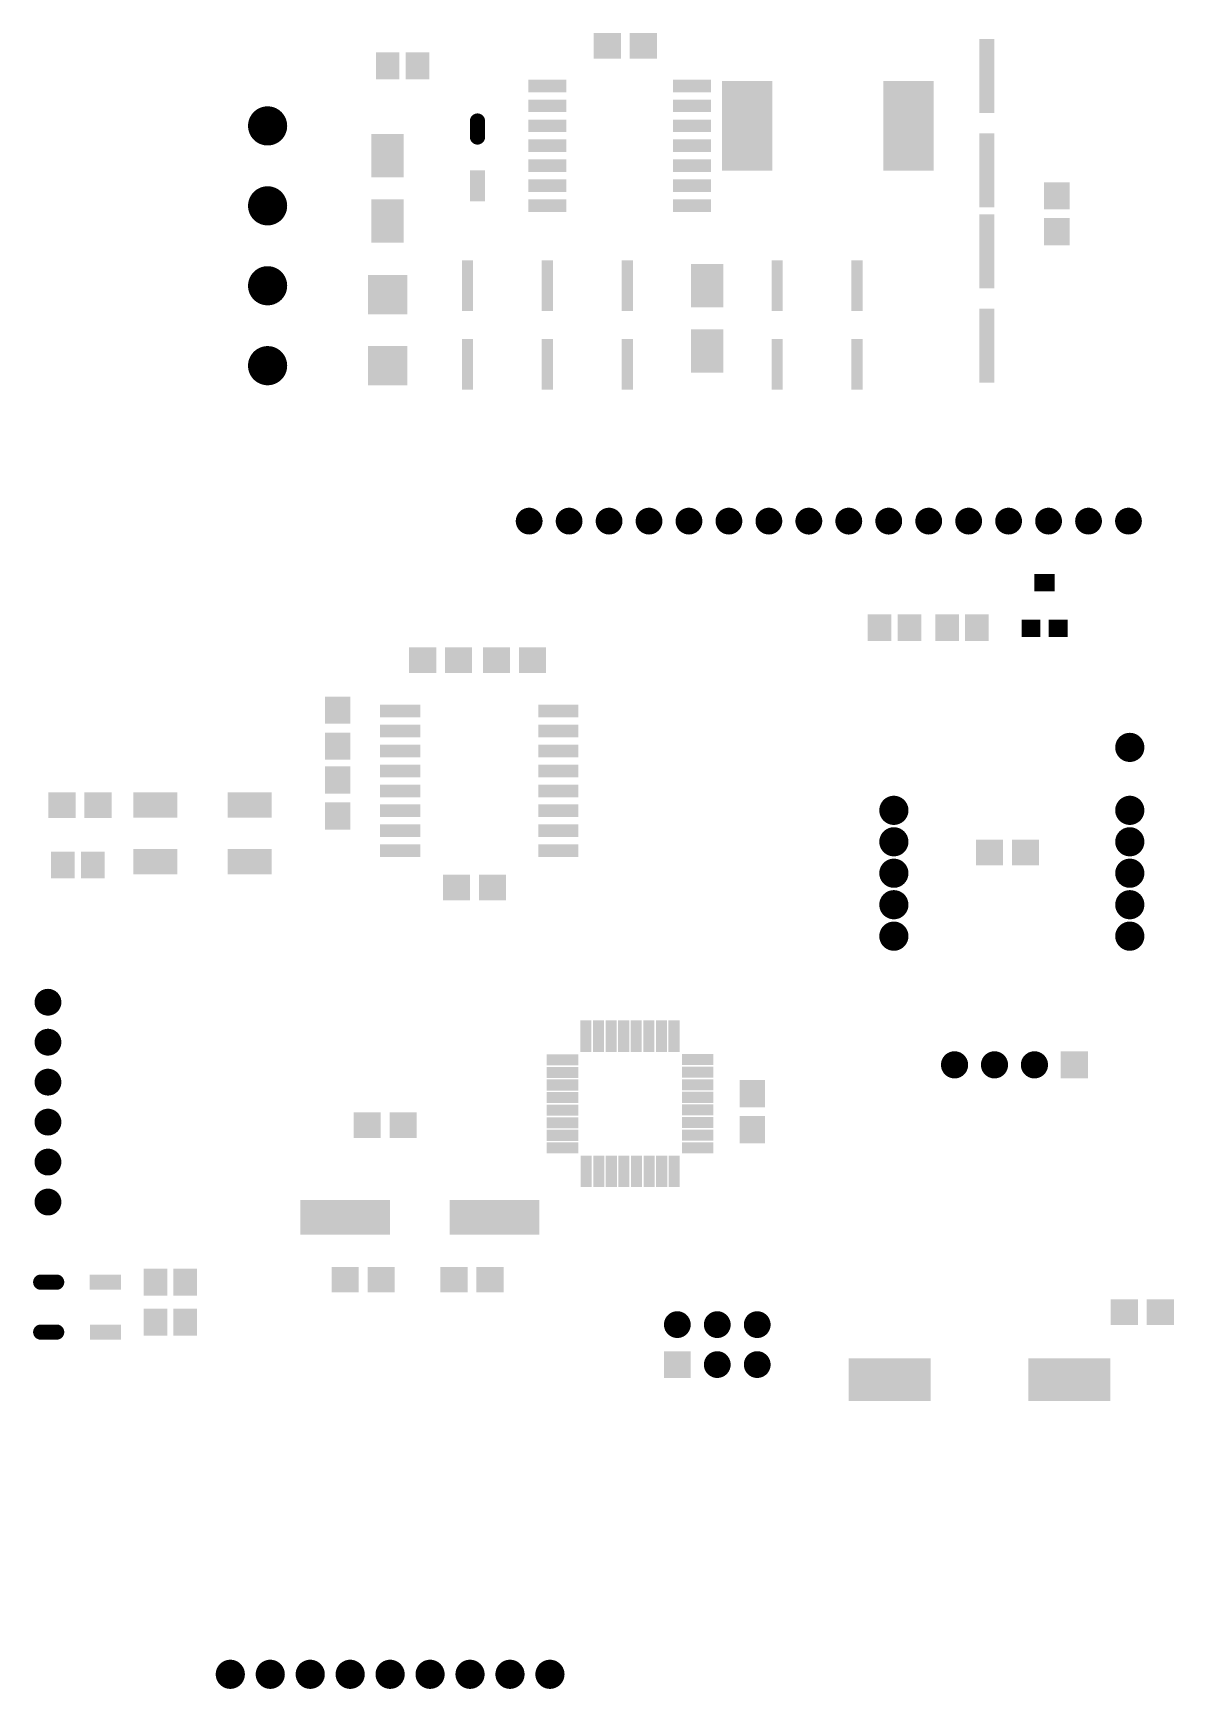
# Model space of a CAD drawing. Extents: x 0.11 to 2.97, y 0.07 to 4.21.
import ezdxf

# ---------------------------------------------------------------- set-up
doc = ezdxf.new("R2010")
doc.units = 0
doc.layers.add('Top_Mask', color=3, linetype='CONTINUOUS')

msp = doc.modelspace()

# ---------------------------------------------------------------- linework, layer by layer
at = {"layer": 'Top_Mask', "linetype": 'CONTINUOUS'}
for points, const_width in [([(0.7242, 3.981, 1), (0.6752, 3.981, 1), (0.7242, 3.981, 1)], 0.049), ([(0.6752, 3.981, 1), (0.7242, 3.981, 1), (0.6752, 3.981, 1)], 0.049), ([(1.2345, 3.9932, 1), (1.2155, 3.9932, 1), (1.2345, 3.9932, 1)], 0.019), ([(1.2155, 3.9532, 1), (1.2345, 3.9532, 1), (1.2155, 3.9532, 1)], 0.019), ([(0.7242, 3.781, 1), (0.6752, 3.781, 1), (0.7242, 3.781, 1)], 0.049), ([(0.6752, 3.781, 1), (0.7242, 3.781, 1), (0.6752, 3.781, 1)], 0.049), ([(0.7242, 3.581, 1), (0.6752, 3.581, 1), (0.7242, 3.581, 1)], 0.049), ([(0.6752, 3.581, 1), (0.7242, 3.581, 1), (0.6752, 3.581, 1)], 0.049), ([(0.7242, 3.381, 1), (0.6752, 3.381, 1), (0.7242, 3.381, 1)], 0.049), ([(0.6752, 3.381, 1), (0.7242, 3.381, 1), (0.6752, 3.381, 1)], 0.049), ([(1.3711, 2.992, 1), (1.3376, 2.992, 1), (1.3711, 2.992, 1)], 0.0335), ([(1.3376, 2.992, 1), (1.3711, 2.992, 1), (1.3376, 2.992, 1)], 0.0335), ([(1.4711, 2.992, 1), (1.4376, 2.992, 1), (1.4711, 2.992, 1)], 0.0335), ([(1.4376, 2.992, 1), (1.4711, 2.992, 1), (1.4376, 2.992, 1)], 0.0335), ([(1.5711, 2.992, 1), (1.5376, 2.992, 1), (1.5711, 2.992, 1)], 0.0335), ([(1.5376, 2.992, 1), (1.5711, 2.992, 1), (1.5376, 2.992, 1)], 0.0335), ([(1.6711, 2.992, 1), (1.6376, 2.992, 1), (1.6711, 2.992, 1)], 0.0335), ([(1.6376, 2.992, 1), (1.6711, 2.992, 1), (1.6376, 2.992, 1)], 0.0335), ([(1.7711, 2.992, 1), (1.7376, 2.992, 1), (1.7711, 2.992, 1)], 0.0335), ([(1.7376, 2.992, 1), (1.7711, 2.992, 1), (1.7376, 2.992, 1)], 0.0335), ([(1.8711, 2.992, 1), (1.8376, 2.992, 1), (1.8711, 2.992, 1)], 0.0335), ([(1.8376, 2.992, 1), (1.8711, 2.992, 1), (1.8376, 2.992, 1)], 0.0335), ([(1.9711, 2.992, 1), (1.9376, 2.992, 1), (1.9711, 2.992, 1)], 0.0335), ([(1.9376, 2.992, 1), (1.9711, 2.992, 1), (1.9376, 2.992, 1)], 0.0335), ([(2.0711, 2.992, 1), (2.0375, 2.992, 1), (2.0711, 2.992, 1)], 0.0335), ([(2.0375, 2.992, 1), (2.0711, 2.992, 1), (2.0375, 2.992, 1)], 0.0335), ([(2.1711, 2.992, 1), (2.1375, 2.992, 1), (2.1711, 2.992, 1)], 0.0335), ([(2.1375, 2.992, 1), (2.1711, 2.992, 1), (2.1375, 2.992, 1)], 0.0335), ([(2.2711, 2.992, 1), (2.2375, 2.992, 1), (2.2711, 2.992, 1)], 0.0335), ([(2.2375, 2.992, 1), (2.2711, 2.992, 1), (2.2375, 2.992, 1)], 0.0335), ([(2.3711, 2.992, 1), (2.3376, 2.992, 1), (2.3711, 2.992, 1)], 0.0335), ([(2.3376, 2.992, 1), (2.3711, 2.992, 1), (2.3376, 2.992, 1)], 0.0335), ([(2.4711, 2.992, 1), (2.4376, 2.992, 1), (2.4711, 2.992, 1)], 0.0335), ([(2.4376, 2.992, 1), (2.4711, 2.992, 1), (2.4376, 2.992, 1)], 0.0335), ([(2.5711, 2.992, 1), (2.5376, 2.992, 1), (2.5711, 2.992, 1)], 0.0335), ([(2.5376, 2.992, 1), (2.5711, 2.992, 1), (2.5376, 2.992, 1)], 0.0335), ([(2.6711, 2.992, 1), (2.6376, 2.992, 1), (2.6711, 2.992, 1)], 0.0335), ([(2.6376, 2.992, 1), (2.6711, 2.992, 1), (2.6376, 2.992, 1)], 0.0335), ([(2.7711, 2.992, 1), (2.7376, 2.992, 1), (2.7711, 2.992, 1)], 0.0335), ([(2.7376, 2.992, 1), (2.7711, 2.992, 1), (2.7376, 2.992, 1)], 0.0335), ([(2.8711, 2.992, 1), (2.8376, 2.992, 1), (2.8711, 2.992, 1)], 0.0335), ([(2.8376, 2.992, 1), (2.8711, 2.992, 1), (2.8376, 2.992, 1)], 0.0335), ([(2.8759, 2.4258, 1), (2.8394, 2.4258, 1), (2.8759, 2.4258, 1)], 0.0365), ([(2.8394, 2.4258, 1), (2.8759, 2.4258, 1), (2.8394, 2.4258, 1)], 0.0365), ([(2.2854, 2.2683, 1), (2.2489, 2.2683, 1), (2.2854, 2.2683, 1)], 0.0365), ([(2.2489, 2.2683, 1), (2.2854, 2.2683, 1), (2.2489, 2.2683, 1)], 0.0365), ([(2.8759, 2.2683, 1), (2.8394, 2.2683, 1), (2.8759, 2.2683, 1)], 0.0365), ([(2.8394, 2.2683, 1), (2.8759, 2.2683, 1), (2.8394, 2.2683, 1)], 0.0365), ([(2.2854, 2.1896, 1), (2.2489, 2.1896, 1), (2.2854, 2.1896, 1)], 0.0365), ([(2.2489, 2.1896, 1), (2.2854, 2.1896, 1), (2.2489, 2.1896, 1)], 0.0365), ([(2.8759, 2.1896, 1), (2.8394, 2.1896, 1), (2.8759, 2.1896, 1)], 0.0365), ([(2.8394, 2.1896, 1), (2.8759, 2.1896, 1), (2.8394, 2.1896, 1)], 0.0365), ([(2.2854, 2.1109, 1), (2.2489, 2.1109, 1), (2.2854, 2.1109, 1)], 0.0365), ([(2.2489, 2.1109, 1), (2.2854, 2.1109, 1), (2.2489, 2.1109, 1)], 0.0365), ([(2.8759, 2.1109, 1), (2.8394, 2.1109, 1), (2.8759, 2.1109, 1)], 0.0365), ([(2.8394, 2.1109, 1), (2.8759, 2.1109, 1), (2.8394, 2.1109, 1)], 0.0365), ([(2.2854, 2.0321, 1), (2.2489, 2.0321, 1), (2.2854, 2.0321, 1)], 0.0365), ([(2.2489, 2.0321, 1), (2.2854, 2.0321, 1), (2.2489, 2.0321, 1)], 0.0365), ([(2.8759, 2.0321, 1), (2.8394, 2.0321, 1), (2.8759, 2.0321, 1)], 0.0365), ([(2.8394, 2.0321, 1), (2.8759, 2.0321, 1), (2.8394, 2.0321, 1)], 0.0365), ([(2.2854, 1.9534, 1), (2.2489, 1.9534, 1), (2.2854, 1.9534, 1)], 0.0365), ([(2.2489, 1.9534, 1), (2.2854, 1.9534, 1), (2.2489, 1.9534, 1)], 0.0365), ([(2.8759, 1.9534, 1), (2.8394, 1.9534, 1), (2.8759, 1.9534, 1)], 0.0365), ([(2.8394, 1.9534, 1), (2.8759, 1.9534, 1), (2.8394, 1.9534, 1)], 0.0365), ([(0.1668, 1.7881, 1), (0.1332, 1.7881, 1), (0.1668, 1.7881, 1)], 0.0335), ([(0.1332, 1.7881, 1), (0.1668, 1.7881, 1), (0.1332, 1.7881, 1)], 0.0335), ([(0.1668, 1.6881, 1), (0.1332, 1.6881, 1), (0.1668, 1.6881, 1)], 0.0335), ([(0.1332, 1.6881, 1), (0.1668, 1.6881, 1), (0.1332, 1.6881, 1)], 0.0335), ([(2.436, 1.6314, 1), (2.402, 1.6314, 1), (2.436, 1.6314, 1)], 0.034), ([(2.402, 1.6314, 1), (2.436, 1.6314, 1), (2.402, 1.6314, 1)], 0.034), ([(2.536, 1.6314, 1), (2.502, 1.6314, 1), (2.536, 1.6314, 1)], 0.034), ([(2.502, 1.6314, 1), (2.536, 1.6314, 1), (2.502, 1.6314, 1)], 0.034), ([(2.636, 1.6314, 1), (2.602, 1.6314, 1), (2.636, 1.6314, 1)], 0.034), ([(2.602, 1.6314, 1), (2.636, 1.6314, 1), (2.602, 1.6314, 1)], 0.034), ([(0.1668, 1.5881, 1), (0.1332, 1.5881, 1), (0.1668, 1.5881, 1)], 0.0335), ([(0.1332, 1.5881, 1), (0.1668, 1.5881, 1), (0.1332, 1.5881, 1)], 0.0335), ([(0.1668, 1.4881, 1), (0.1332, 1.4881, 1), (0.1668, 1.4881, 1)], 0.0335), ([(0.1332, 1.4881, 1), (0.1668, 1.4881, 1), (0.1332, 1.4881, 1)], 0.0335), ([(0.1668, 1.3881, 1), (0.1332, 1.3881, 1), (0.1668, 1.3881, 1)], 0.0335), ([(0.1332, 1.3881, 1), (0.1668, 1.3881, 1), (0.1332, 1.3881, 1)], 0.0335), ([(0.1668, 1.2881, 1), (0.1332, 1.2881, 1), (0.1668, 1.2881, 1)], 0.0335), ([(0.1332, 1.2881, 1), (0.1668, 1.2881, 1), (0.1332, 1.2881, 1)], 0.0335), ([(0.1413, 1.0876, 1), (0.1223, 1.0876, 1), (0.1413, 1.0876, 1)], 0.019), ([(0.1623, 1.0876, 1), (0.1813, 1.0876, 1), (0.1623, 1.0876, 1)], 0.019), ([(1.7419, 0.9813, 1), (1.7084, 0.9813, 1), (1.7419, 0.9813, 1)], 0.0335), ([(1.7084, 0.9813, 1), (1.7419, 0.9813, 1), (1.7084, 0.9813, 1)], 0.0335), ([(1.8419, 0.9813, 1), (1.8084, 0.9813, 1), (1.8419, 0.9813, 1)], 0.0335), ([(1.8084, 0.9813, 1), (1.8419, 0.9813, 1), (1.8084, 0.9813, 1)], 0.0335), ([(1.9419, 0.9813, 1), (1.9084, 0.9813, 1), (1.9419, 0.9813, 1)], 0.0335), ([(1.9084, 0.9813, 1), (1.9419, 0.9813, 1), (1.9084, 0.9813, 1)], 0.0335), ([(0.1413, 0.9626, 1), (0.1223, 0.9626, 1), (0.1413, 0.9626, 1)], 0.019), ([(0.1623, 0.9626, 1), (0.1813, 0.9626, 1), (0.1623, 0.9626, 1)], 0.019), ([(1.8419, 0.8813, 1), (1.8084, 0.8813, 1), (1.8419, 0.8813, 1)], 0.0335), ([(1.8084, 0.8813, 1), (1.8419, 0.8813, 1), (1.8084, 0.8813, 1)], 0.0335), ([(1.9419, 0.8813, 1), (1.9084, 0.8813, 1), (1.9419, 0.8813, 1)], 0.0335), ([(1.9084, 0.8813, 1), (1.9419, 0.8813, 1), (1.9084, 0.8813, 1)], 0.0335), ([(0.6246, 0.1063, 1), (0.5881, 0.1063, 1), (0.6246, 0.1063, 1)], 0.0365), ([(0.5881, 0.1063, 1), (0.6246, 0.1063, 1), (0.5881, 0.1063, 1)], 0.0365), ([(0.7246, 0.1063, 1), (0.6881, 0.1063, 1), (0.7246, 0.1063, 1)], 0.0365), ([(0.6881, 0.1063, 1), (0.7246, 0.1063, 1), (0.6881, 0.1063, 1)], 0.0365), ([(0.8246, 0.1063, 1), (0.7881, 0.1063, 1), (0.8246, 0.1063, 1)], 0.0365), ([(0.7881, 0.1063, 1), (0.8246, 0.1063, 1), (0.7881, 0.1063, 1)], 0.0365), ([(0.9246, 0.1063, 1), (0.8881, 0.1063, 1), (0.9246, 0.1063, 1)], 0.0365), ([(0.8881, 0.1063, 1), (0.9246, 0.1063, 1), (0.8881, 0.1063, 1)], 0.0365), ([(1.0246, 0.1063, 1), (0.9881, 0.1063, 1), (1.0246, 0.1063, 1)], 0.0365), ([(0.9881, 0.1063, 1), (1.0246, 0.1063, 1), (0.9881, 0.1063, 1)], 0.0365), ([(1.1246, 0.1063, 1), (1.0881, 0.1063, 1), (1.1246, 0.1063, 1)], 0.0365), ([(1.0881, 0.1063, 1), (1.1246, 0.1063, 1), (1.0881, 0.1063, 1)], 0.0365), ([(1.2246, 0.1063, 1), (1.1881, 0.1063, 1), (1.2246, 0.1063, 1)], 0.0365), ([(1.1881, 0.1063, 1), (1.2246, 0.1063, 1), (1.1881, 0.1063, 1)], 0.0365), ([(1.3246, 0.1063, 1), (1.2881, 0.1063, 1), (1.3246, 0.1063, 1)], 0.0365), ([(1.2881, 0.1063, 1), (1.3246, 0.1063, 1), (1.2881, 0.1063, 1)], 0.0365), ([(1.4246, 0.1063, 1), (1.3881, 0.1063, 1), (1.4246, 0.1063, 1)], 0.0365), ([(1.3881, 0.1063, 1), (1.4246, 0.1063, 1), (1.3881, 0.1063, 1)], 0.0365)]:
    msp.add_lwpolyline(points, format="xyb", dxfattribs=dict(at, const_width=const_width))
at = {"layer": 'Top_Mask'}
for points in [[(1.516, 4.2132), (1.584, 4.2132), (1.516, 4.1492), (1.584, 4.1492)], [(1.606, 4.2132), (1.674, 4.2132), (1.606, 4.1492), (1.674, 4.1492)], [(2.4812, 4.1988), (2.5188, 4.1988), (2.4812, 4.0136), (2.5188, 4.0136)], [(0.9706, 4.1647), (1.0298, 4.1647), (0.9706, 4.0977), (1.0298, 4.0977)], [(1.0454, 4.1647), (1.1046, 4.1647), (1.0454, 4.0977), (1.1046, 4.0977)], [(1.3525, 4.097), (1.4472, 4.097), (1.3525, 4.0654), (1.4472, 4.0654)], [(1.7147, 4.097), (1.8094, 4.097), (1.7147, 4.0654), (1.8094, 4.0654)], [(1.837, 4.0937), (1.963, 4.0937), (1.837, 3.8687), (1.963, 3.8687)], [(2.2407, 4.0937), (2.3667, 4.0937), (2.2407, 3.8687), (2.3667, 3.8687)], [(1.3525, 4.047), (1.4472, 4.047), (1.3525, 4.0154), (1.4472, 4.0154)], [(1.7147, 4.047), (1.8094, 4.047), (1.7147, 4.0154), (1.8094, 4.0154)], [(1.206, 3.9932), (1.244, 3.9932), (1.206, 3.9532), (1.244, 3.9532)], [(1.3525, 3.997), (1.4472, 3.997), (1.3525, 3.9654), (1.4472, 3.9654)], [(1.7147, 3.997), (1.8094, 3.997), (1.7147, 3.9654), (1.8094, 3.9654)], [(0.9595, 3.9604), (1.0404, 3.9604), (0.9595, 3.852), (1.0404, 3.852)], [(1.3525, 3.947), (1.4472, 3.947), (1.3525, 3.9154), (1.4472, 3.9154)], [(1.7147, 3.947), (1.8094, 3.947), (1.7147, 3.9154), (1.8094, 3.9154)], [(2.4812, 3.9626), (2.5188, 3.9626), (2.4812, 3.7774), (2.5188, 3.7774)], [(1.3525, 3.897), (1.4472, 3.897), (1.3525, 3.8654), (1.4472, 3.8654)], [(1.7147, 3.897), (1.8094, 3.897), (1.7147, 3.8654), (1.8094, 3.8654)], [(1.206, 3.8702), (1.244, 3.8702), (1.206, 3.7922), (1.244, 3.7922)], [(1.3525, 3.847), (1.4472, 3.847), (1.3525, 3.8154), (1.4472, 3.8154)], [(1.7147, 3.847), (1.8094, 3.847), (1.7147, 3.8154), (1.8094, 3.8154)], [(2.643, 3.8402), (2.707, 3.8402), (2.643, 3.7722), (2.707, 3.7722)], [(0.9595, 3.797), (1.0404, 3.797), (0.9595, 3.6886), (1.0404, 3.6886)], [(1.3525, 3.797), (1.4472, 3.797), (1.3525, 3.7654), (1.4472, 3.7654)], [(1.7147, 3.797), (1.8094, 3.797), (1.7147, 3.7654), (1.8094, 3.7654)], [(2.4812, 3.76), (2.5188, 3.76), (2.4812, 3.5748), (2.5188, 3.5748)], [(2.643, 3.7502), (2.707, 3.7502), (2.643, 3.6822), (2.707, 3.6822)], [(0.9507, 3.6077), (1.0493, 3.6077), (0.9507, 3.5091), (1.0493, 3.5091)], [(1.186, 3.6443), (1.214, 3.6443), (1.186, 3.5181), (1.214, 3.5181)], [(1.386, 3.6443), (1.414, 3.6443), (1.386, 3.5181), (1.414, 3.5181)], [(1.586, 3.6443), (1.614, 3.6443), (1.586, 3.5181), (1.614, 3.5181)], [(1.7595, 3.6354), (1.8404, 3.6354), (1.7595, 3.527), (1.8404, 3.527)], [(1.961, 3.6443), (1.989, 3.6443), (1.961, 3.5181), (1.989, 3.5181)], [(2.161, 3.6443), (2.189, 3.6443), (2.161, 3.5181), (2.189, 3.5181)], [(2.4812, 3.5238), (2.5188, 3.5238), (2.4812, 3.3386), (2.5188, 3.3386)], [(1.186, 3.4474), (1.214, 3.4474), (1.186, 3.3213), (1.214, 3.3213)], [(1.386, 3.4474), (1.414, 3.4474), (1.386, 3.3213), (1.414, 3.3213)], [(1.586, 3.4474), (1.614, 3.4474), (1.586, 3.3213), (1.614, 3.3213)], [(1.7595, 3.472), (1.8404, 3.472), (1.7595, 3.3636), (1.8404, 3.3636)], [(1.961, 3.4474), (1.989, 3.4474), (1.961, 3.3213), (1.989, 3.3213)], [(2.161, 3.4474), (2.189, 3.4474), (2.161, 3.3213), (2.189, 3.3213)], [(0.9507, 3.4305), (1.0493, 3.4305), (0.9507, 3.3319), (1.0493, 3.3319)], [(2.6183, 2.8595), (2.6697, 2.8595), (2.6183, 2.8161), (2.6697, 2.8161)], [(2.2019, 2.7588), (2.2611, 2.7588), (2.2019, 2.6917), (2.2611, 2.6917)], [(2.2767, 2.7588), (2.3359, 2.7588), (2.2767, 2.6917), (2.3359, 2.6917)], [(2.3706, 2.7588), (2.4298, 2.7588), (2.3706, 2.6917), (2.4298, 2.6917)], [(2.4454, 2.7588), (2.5046, 2.7588), (2.4454, 2.6917), (2.5046, 2.6917)], [(2.5866, 2.7457), (2.634, 2.7457), (2.5866, 2.7023), (2.634, 2.7023)], [(2.6546, 2.7457), (2.702, 2.7457), (2.6546, 2.7023), (2.702, 2.7023)], [(1.0536, 2.676), (1.1216, 2.676), (1.0536, 2.612), (1.1216, 2.612)], [(1.1436, 2.676), (1.2116, 2.676), (1.1436, 2.612), (1.2116, 2.612)], [(1.2386, 2.676), (1.3066, 2.676), (1.2386, 2.612), (1.3066, 2.612)], [(1.3286, 2.676), (1.3966, 2.676), (1.3286, 2.612), (1.3966, 2.612)], [(0.8431, 2.553), (0.9071, 2.553), (0.8431, 2.485), (0.9071, 2.485)], [(0.9812, 2.5329), (1.0818, 2.5329), (0.9812, 2.5012), (1.0818, 2.5012)], [(1.3769, 2.5329), (1.4774, 2.5329), (1.3769, 2.5012), (1.4774, 2.5012)], [(0.8431, 2.463), (0.9071, 2.463), (0.8431, 2.395), (0.9071, 2.395)], [(0.9812, 2.4829), (1.0818, 2.4829), (0.9812, 2.4512), (1.0818, 2.4512)], [(1.3769, 2.4829), (1.4774, 2.4829), (1.3769, 2.4512), (1.4774, 2.4512)], [(0.9812, 2.4329), (1.0818, 2.4329), (0.9812, 2.4012), (1.0818, 2.4012)], [(1.3769, 2.4329), (1.4774, 2.4329), (1.3769, 2.4012), (1.4774, 2.4012)], [(0.8431, 2.378), (0.9071, 2.378), (0.8431, 2.31), (0.9071, 2.31)], [(0.9812, 2.3829), (1.0818, 2.3829), (0.9812, 2.3512), (1.0818, 2.3512)], [(1.3769, 2.3829), (1.4774, 2.3829), (1.3769, 2.3512), (1.4774, 2.3512)], [(0.9812, 2.3329), (1.0818, 2.3329), (0.9812, 2.3012), (1.0818, 2.3012)], [(1.3769, 2.3329), (1.4774, 2.3329), (1.3769, 2.3012), (1.4774, 2.3012)], [(0.151, 2.3135), (0.219, 2.3135), (0.151, 2.2495), (0.219, 2.2495)], [(0.241, 2.3135), (0.309, 2.3135), (0.241, 2.2495), (0.309, 2.2495)], [(0.3636, 2.3131), (0.474, 2.3131), (0.3636, 2.2499), (0.474, 2.2499)], [(0.5998, 2.3131), (0.7102, 2.3131), (0.5998, 2.2499), (0.7102, 2.2499)], [(0.8431, 2.288), (0.9071, 2.288), (0.8431, 2.22), (0.9071, 2.22)], [(0.9812, 2.2829), (1.0818, 2.2829), (0.9812, 2.2512), (1.0818, 2.2512)], [(1.3769, 2.2829), (1.4774, 2.2829), (1.3769, 2.2512), (1.4774, 2.2512)], [(0.9812, 2.2329), (1.0818, 2.2329), (0.9812, 2.2012), (1.0818, 2.2012)], [(1.3769, 2.2329), (1.4774, 2.2329), (1.3769, 2.2012), (1.4774, 2.2012)], [(0.1579, 2.165), (0.2171, 2.165), (0.1579, 2.0979), (0.2171, 2.0979)], [(0.2327, 2.165), (0.2919, 2.165), (0.2327, 2.0979), (0.2919, 2.0979)], [(0.3636, 2.1713), (0.474, 2.1713), (0.3636, 2.1082), (0.474, 2.1082)], [(0.5998, 2.1713), (0.7102, 2.1713), (0.5998, 2.1082), (0.7102, 2.1082)], [(0.9812, 2.1829), (1.0818, 2.1829), (0.9812, 2.1512), (1.0818, 2.1512)], [(1.3769, 2.1829), (1.4774, 2.1829), (1.3769, 2.1512), (1.4774, 2.1512)], [(2.4725, 2.1947), (2.5405, 2.1947), (2.4725, 2.1307), (2.5405, 2.1307)], [(2.5625, 2.1947), (2.6305, 2.1947), (2.5625, 2.1307), (2.6305, 2.1307)], [(1.1386, 2.1072), (1.2066, 2.1072), (1.1386, 2.0432), (1.2066, 2.0432)], [(1.2286, 2.1072), (1.2966, 2.1072), (1.2286, 2.0432), (1.2966, 2.0432)], [(1.4825, 1.7427), (1.5102, 1.7427), (1.4825, 1.6638), (1.5102, 1.6638)], [(1.514, 1.7427), (1.5417, 1.7427), (1.514, 1.6638), (1.5417, 1.6638)], [(1.5455, 1.7427), (1.5732, 1.7427), (1.5455, 1.6638), (1.5732, 1.6638)], [(1.577, 1.7427), (1.6047, 1.7427), (1.577, 1.6638), (1.6047, 1.6638)], [(1.6085, 1.7427), (1.6362, 1.7427), (1.6085, 1.6638), (1.6362, 1.6638)], [(1.64, 1.7427), (1.6677, 1.7427), (1.64, 1.6638), (1.6677, 1.6638)], [(1.6715, 1.7427), (1.6992, 1.7427), (1.6715, 1.6638), (1.6992, 1.6638)], [(1.703, 1.7427), (1.7307, 1.7427), (1.703, 1.6638), (1.7307, 1.6638)], [(1.3982, 1.6578), (1.4771, 1.6578), (1.3982, 1.6301), (1.4771, 1.6301)], [(1.7368, 1.6584), (1.8157, 1.6584), (1.7368, 1.6307), (1.8157, 1.6307)], [(2.685, 1.6654), (2.753, 1.6654), (2.685, 1.5974), (2.753, 1.5974)], [(1.3982, 1.6263), (1.4771, 1.6263), (1.3982, 1.5986), (1.4771, 1.5986)], [(1.7368, 1.6269), (1.8157, 1.6269), (1.7368, 1.5992), (1.8157, 1.5992)], [(1.3982, 1.5948), (1.4771, 1.5948), (1.3982, 1.5671), (1.4771, 1.5671)], [(1.7368, 1.5954), (1.8157, 1.5954), (1.7368, 1.5677), (1.8157, 1.5677)], [(1.8808, 1.5931), (1.9448, 1.5931), (1.8808, 1.5251), (1.9448, 1.5251)], [(1.3982, 1.5633), (1.4771, 1.5633), (1.3982, 1.5356), (1.4771, 1.5356)], [(1.7368, 1.5639), (1.8157, 1.5639), (1.7368, 1.5362), (1.8157, 1.5362)], [(0.9148, 1.5122), (0.9829, 1.5122), (0.9148, 1.4481), (0.9829, 1.4481)], [(1.0048, 1.5122), (1.0729, 1.5122), (1.0048, 1.4481), (1.0729, 1.4481)], [(1.3982, 1.5318), (1.4771, 1.5318), (1.3982, 1.5041), (1.4771, 1.5041)], [(1.3982, 1.5003), (1.4771, 1.5003), (1.3982, 1.4726), (1.4771, 1.4726)], [(1.7368, 1.5324), (1.8157, 1.5324), (1.7368, 1.5047), (1.8157, 1.5047)], [(1.7368, 1.5009), (1.8157, 1.5009), (1.7368, 1.4732), (1.8157, 1.4732)], [(1.8808, 1.5031), (1.9448, 1.5031), (1.8808, 1.4351), (1.9448, 1.4351)], [(1.3982, 1.4688), (1.4771, 1.4688), (1.3982, 1.4411), (1.4771, 1.4411)], [(1.7368, 1.4694), (1.8157, 1.4694), (1.7368, 1.4417), (1.8157, 1.4417)], [(1.3982, 1.4373), (1.4771, 1.4373), (1.3982, 1.4096), (1.4771, 1.4096)], [(1.7368, 1.4379), (1.8157, 1.4379), (1.7368, 1.4102), (1.8157, 1.4102)], [(1.4831, 1.4042), (1.5109, 1.4042), (1.4831, 1.3253), (1.5109, 1.3253)], [(1.5146, 1.4042), (1.5424, 1.4042), (1.5146, 1.3253), (1.5424, 1.3253)], [(1.5461, 1.4042), (1.5739, 1.4042), (1.5461, 1.3253), (1.5739, 1.3253)], [(1.5776, 1.4042), (1.6053, 1.4042), (1.5776, 1.3253), (1.6053, 1.3253)], [(1.6091, 1.4042), (1.6368, 1.4042), (1.6091, 1.3253), (1.6368, 1.3253)], [(1.6406, 1.4042), (1.6683, 1.4042), (1.6406, 1.3253), (1.6683, 1.3253)], [(1.6721, 1.4042), (1.6998, 1.4042), (1.6721, 1.3253), (1.6998, 1.3253)], [(1.7036, 1.4042), (1.7313, 1.4042), (1.7036, 1.3253), (1.7313, 1.3253)], [(0.7815, 1.2935), (1.0061, 1.2935), (0.7815, 1.2067), (1.0061, 1.2067)], [(1.1556, 1.2935), (1.3801, 1.2935), (1.1556, 1.2067), (1.3801, 1.2067)], [(0.3892, 1.1211), (0.4484, 1.1211), (0.3892, 1.0541), (0.4484, 1.0541)], [(0.464, 1.1211), (0.5232, 1.1211), (0.464, 1.0541), (0.5232, 1.0541)], [(0.8598, 1.1259), (0.9279, 1.1259), (0.8598, 1.0618), (0.9279, 1.0618)], [(0.9498, 1.1259), (1.0179, 1.1259), (0.9498, 1.0618), (1.0179, 1.0618)], [(1.1323, 1.1259), (1.2004, 1.1259), (1.1323, 1.0618), (1.2004, 1.0618)], [(1.2223, 1.1259), (1.2904, 1.1259), (1.2223, 1.0618), (1.2904, 1.0618)], [(0.1318, 1.1066), (0.1718, 1.1066), (0.1318, 1.0686), (0.1718, 1.0686)], [(0.2547, 1.1066), (0.3328, 1.1066), (0.2547, 1.0686), (0.3328, 1.0686)], [(2.81, 1.0446), (2.878, 1.0446), (2.81, 0.9806), (2.878, 0.9806)], [(2.9, 1.0446), (2.968, 1.0446), (2.9, 0.9806), (2.968, 0.9806)], [(0.3892, 1.0211), (0.4484, 1.0211), (0.3892, 0.954), (0.4484, 0.954)], [(0.464, 1.0211), (0.5232, 1.0211), (0.464, 0.954), (0.5232, 0.954)], [(0.1318, 0.9816), (0.1718, 0.9816), (0.1318, 0.9436), (0.1718, 0.9436)], [(0.2548, 0.9816), (0.3328, 0.9816), (0.2548, 0.9436), (0.3328, 0.9436)], [(1.6916, 0.9149), (1.7587, 0.9149), (1.6916, 0.8478), (1.7587, 0.8478)], [(2.154, 0.8971), (2.3589, 0.8971), (2.154, 0.7906), (2.3589, 0.7906)], [(2.604, 0.8971), (2.8089, 0.8971), (2.604, 0.7906), (2.8089, 0.7906)]]:
    msp.add_solid(points, dxfattribs=at)

doc.saveas('drawing.dxf')
